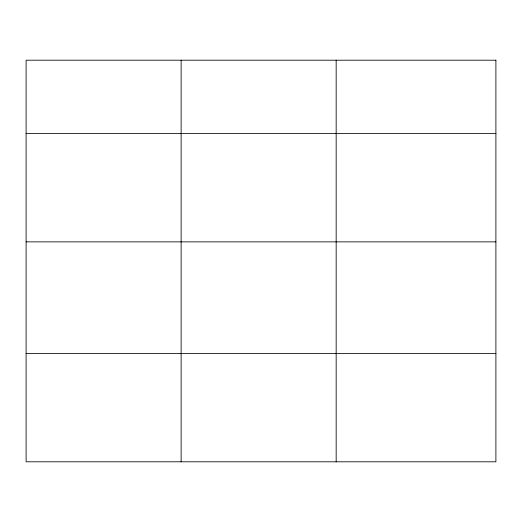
<?xml version="1.0" encoding="UTF-8"?>
<svg xmlns="http://www.w3.org/2000/svg" width="522" height="522" viewBox="0 0 522 522"><rect width="100%" height="100%" fill="white"/><g stroke="black" fill="none" stroke-linecap="round" stroke-linejoin="round"><path stroke-width="0.78" d="M26.1 133.541L495.9 133.541M26.1 241.869L495.9 241.869M26.1 353.472L495.9 353.472M336.168 60.2L336.168 461.8M181.134 60.2L181.134 461.8M495.9 60.2L26.1 60.2L26.1 461.8L495.9 461.8L495.9 60.2"/></g></svg>
